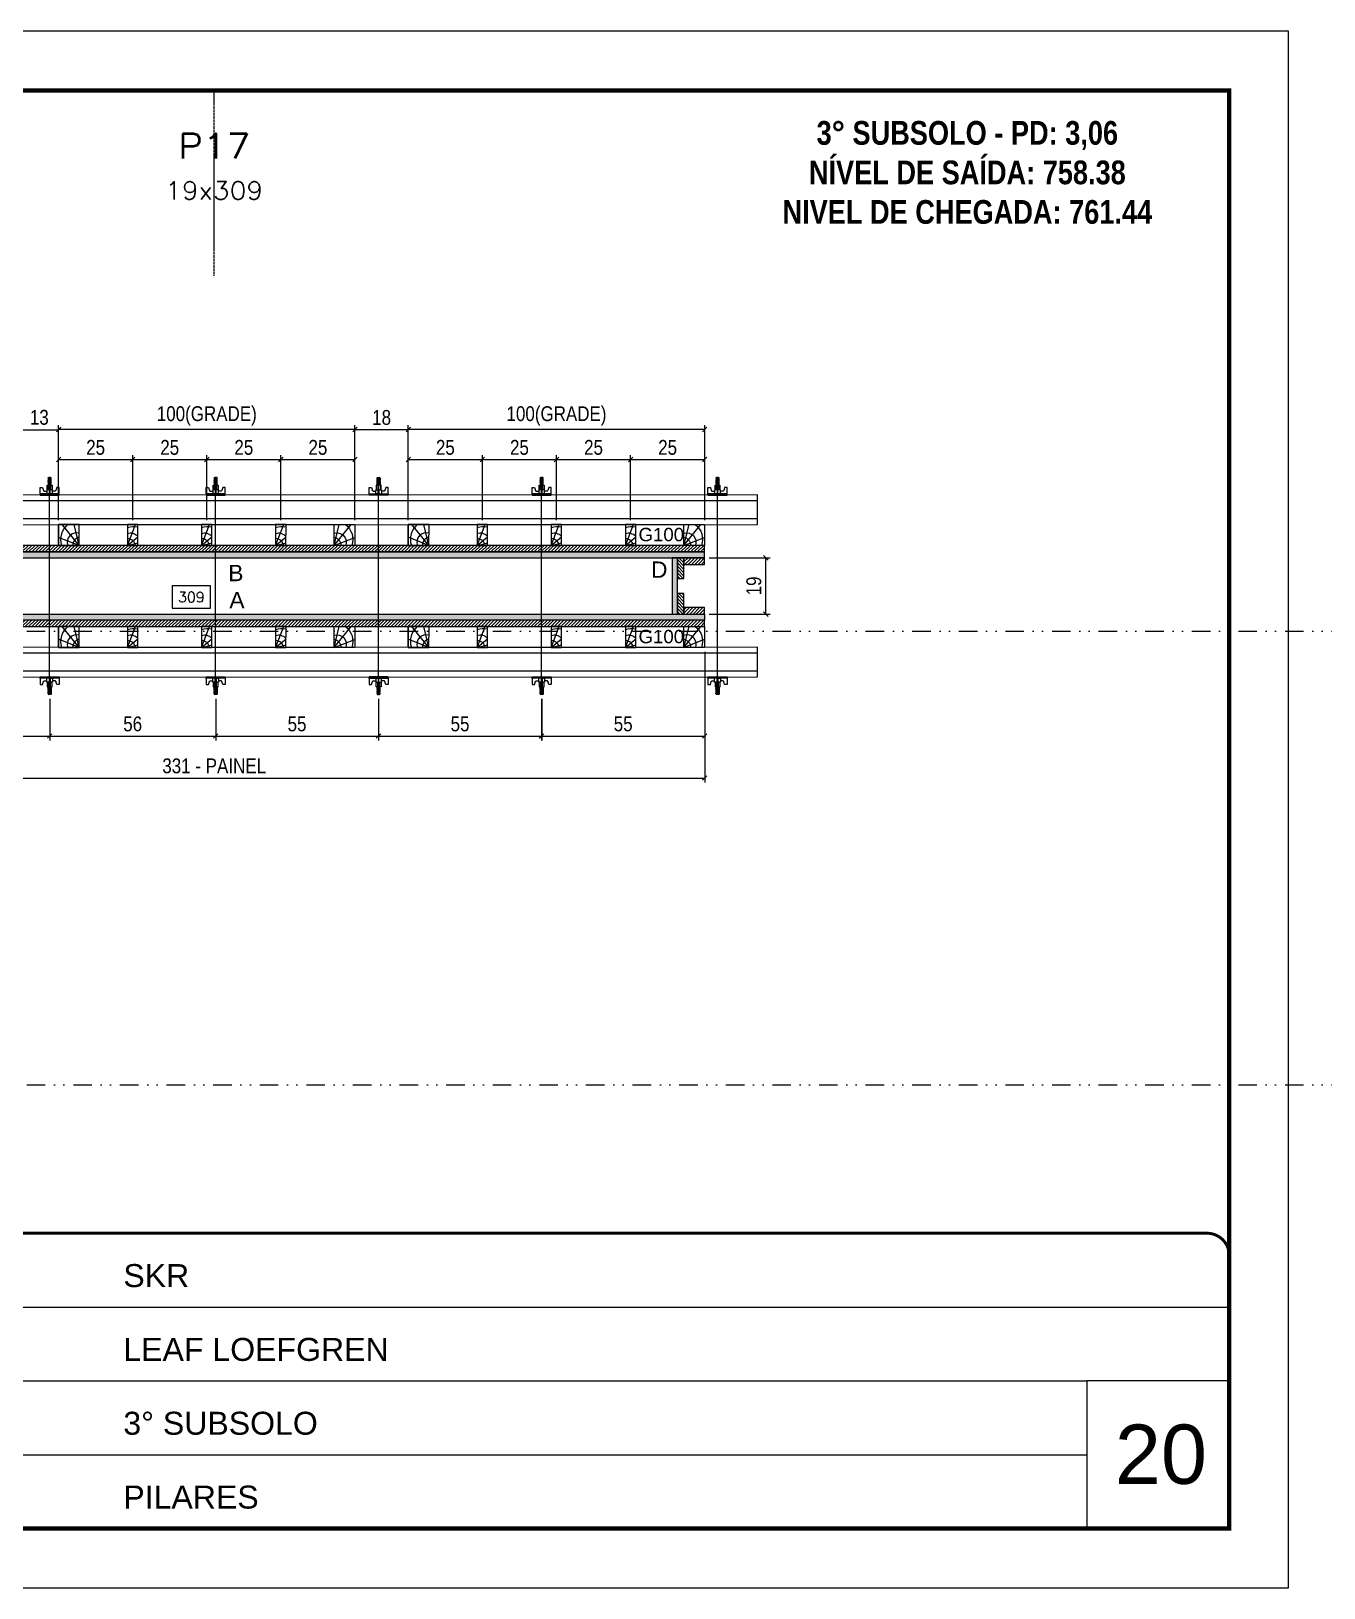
# Model space of a CAD drawing. Header units: millimetres. Extents: x 13777 to 27878, y -21631 to 6985.
# Drawn here: x 19818 to 20691, y 1340 to 2390 of the extents above; entities that cross this region are included whole.
import ezdxf
from ezdxf.enums import TextEntityAlignment as Align

# ---------------------------------------------------------------- set-up
doc = ezdxf.new("R2010")
doc.units = ezdxf.units.MM
for name, pattern in [('CONTINUO', [0]), ('DASHED', [0.75, 0.5, -0.25]), ('DIVIDE2', [0.625, 0.25, -0.125, 0, -0.125, 0, -0.125]), ('HIDDEN', [0.375, 0.25, -0.125])]:
    doc.linetypes.add(name, pattern=pattern)
for name, color, linetype, lineweight in [('CARIMBO', 255, 'Continuous', 9), ('Folhas', 255, 'Continuous', 9), ('Hachura', 251, 'Continuous', 9), ('Madeira', 126, 'Continuous', 18), ('Perfil Metálico', 224, 'Continuous', 18), ('SARRAFO DE PRESSAO', 251, 'DASHED', 9), ('Texto Seção', 7, 'Continuous', 15)]:
    doc.layers.add(name, color=color, linetype=linetype, lineweight=lineweight)
for name, color, linetype in [('CHAPA', 1, 'Continuous'), ('COTA', 241, 'Continuous'), ('NOMENCLATURA', 7, 'Continuous'), ('Nível', 160, 'Continuous'), ('SARRAFO', 251, 'Continuous'), ('Texto de Titulo', 7, 'Continuous'), ('Texto Qtd Sarr', 242, 'Continuous'), ('TEXTO_GERAL', 7, 'Continuous')]:
    doc.layers.add(name, color=color, linetype=linetype)
doc.styles.add('ARIAL', font='arial.ttf')
doc.styles.add('COTA TECNICA 2X', font='techl___.ttf', dxfattribs={"height": 10})
doc.styles.add('ROMANC', font='techb___.ttf', dxfattribs={"height": 2.5})
doc.styles.add('ROMANS', font='romans.shx')
doc.styles.add('SANSSERIF', font='sas_____.pfb')
doc.styles.add('Tecnologia', font='')
doc.styles.get('Tecnologia').set_extended_font_data('Forgotten Futurist')
doc.dimstyles.new('SECAO PILAR', dxfattribs={"dimtxt": 10, "dimasz": 3, "dimexe": 3, "dimexo": 3, "dimgap": 3, "dimtad": 1, "dimdec": 1, "dimlfac": 0.5, "dimzin": 12, "dimdsep": 46, "dimtxsty": 'COTA TECNICA 2X', "dimblk1": 'OBLIQUE', "dimblk2": 'OBLIQUE', "dimsah": 1, "dimcen": 0.9, "dimclrd": 256, "dimclre": 256, "dimclrt": 256, "dimadec": 1, "dimazin": 3, "dimtfac": 1, "dimtdec": 1, "dimtmove": 0, "dimatfit": 3, "dimfxl": 1, "dimtolj": 1, "dimtzin": 12, "dimarcsym": 0})
doc.dimstyles.new('SECÇÃO 2', dxfattribs={"dimtxt": 7, "dimasz": 6, "dimexe": 0.18, "dimexo": 2, "dimgap": -4, "dimtad": 3, "dimdec": 1, "dimlfac": 0.5, "dimzin": 12, "dimdsep": 46, "dimtxsty": 'ROMANS', "dimblk": 'ARCHTICK', "dimcen": 0.09, "dimse1": 1, "dimse2": 1, "dimsd1": 1, "dimsd2": 1, "dimclrd": 180, "dimclre": 5, "dimclrt": 1, "dimadec": 0, "dimazin": 3, "dimtfac": 1, "dimtdec": 1, "dimtofl": 0, "dimtmove": 0, "dimatfit": 3, "dimldrblk": 'ARCHTICK', "dimfxl": 1, "dimtolj": 1, "dimtzin": 0, "dimarcsym": 0})

# ---------------------------------------------------------------- blocks, each defined once
blk = doc.blocks.new('9999999999')
at = {"color": 30, "linetype": 'CONTINUO'}
for p, q in [((98564.6, 34230.2), (98564.6, 34429.4)), ((98564.6, 34379.6), (99584, 34379.6)), ((98564.6, 34329.8), (99488, 34329.8)), ((99584, 34329.8), (99488, 34329.8)), ((99488, 34329.8), (99488, 34230.2)), ((98564.6, 34280), (99488, 34280))]:
    blk.add_line(p, q, dxfattribs=at)
at = {"color": 30, "linetype": 'CONTINUO', "const_width": 2}
blk.add_lwpolyline([(99584, 34230.2), (99584, 34414.4, 0.414214), (99569, 34429.4), (98229, 34429.4, 0.414214), (98214, 34414.4), (98214, 34245.2, 0.414214), (98229, 34230.2), (99584, 34230.2)], format="xyb", dxfattribs=at)
at = {"layer": 'Folhas'}
blk.add_lwpolyline([(98139, 34190.2), (99624, 34190.2), (99624, 35240.2), (98139, 35240.2)], close=True, dxfattribs=at)
at = {"layer": 'Folhas', "color": 30, "const_width": 3}
blk.add_lwpolyline([(98214, 34230.2), (99584, 34230.2), (99584, 35200.2), (98214, 35200.2)], close=True, dxfattribs=at)
at = {"color": 7, "linetype": 'Continuous', "ltscale": 5, "style": 'ARIAL'}
for s, height, p in [('SKR', 15.48, (98837.7, 34393.1)), ('LEAF LOEFGREN', 15.483, (98837.7, 34343.3)), ('3° SUBSOLO', 15.48, (98837.7, 34293.5)), ('NOVA SISTEMAS CONSTRUTIVOS', 11.059, (98263.2, 34267.2)), ('PILARES', 15.48, (98837.7, 34243.7))]:
    blk.add_text(s, height=height, dxfattribs=at).set_placement(p)
at = {"layer": 'Folhas', "color": 7, "style": 'Tecnologia', "width": 1.5}
for s, p in [('CLIENTE:', (98573.7, 34397.2)), ('OBRA:', (98573.7, 34347.3)), ('PAVIMENTO:', (98573.7, 34297.5)), ('PROJETO:', (98573.7, 34247.7))]:
    blk.add_text(s, height=14, dxfattribs=at).set_placement(p)
blk = doc.blocks.new('*D1426')
at = {"layer": 'COTA', "color": 180, "lineweight": -2, "transparency": 16777216}
for p, q in [((19939.4, 2016.2), (19913.7, 2016.2)), ((19913.7, 2016.2), (19913.7, 2001.2)), ((19939.4, 2001.2), (19939.4, 2016.2)), ((19913.7, 2001.2), (19939.4, 2001.2))]:
    blk.add_line(p, q, dxfattribs=at)
at = {"layer": 'Defpoints', "color": 0, "transparency": 16777216}
for p in [(19633, 1997.2), (20251, 1997.2), (20251, 1997.2)]:
    blk.add_point(p, dxfattribs=at)
at = {"layer": 'COTA', "color": 1, "transparency": 16777216, "insert": (19926.6, 2008.7), "char_height": 7, "attachment_point": 5, "style": 'ROMANS'}
blk.add_mtext('\\A1;309', dxfattribs=at)
blk = doc.blocks.new('_ArchTick')
at = {"color": 0, "linetype": 'ByBlock', "const_width": 0.15}
blk.add_lwpolyline([(-0.5, -0.5), (0.5, 0.5)], dxfattribs=at)
blk = doc.blocks.new('_Oblique')
at = {"color": 0, "linetype": 'ByBlock', "lineweight": -2}
blk.add_line((-0.5, -0.5), (0.5, 0.5), dxfattribs=at)
blk = doc.blocks.new('*D1427')
at = {"layer": 'COTA', "lineweight": -2, "transparency": 16777216}
for p, q in [((19611, 1971.8), (19611, 1883.6)), ((20273, 1971.8), (20273, 1883.6)), ((19611, 1886.6), (20273, 1886.6))]:
    blk.add_line(p, q, dxfattribs=at)
at = {"layer": 'Defpoints', "color": 0, "transparency": 16777216}
for p in [(19611, 1974.8), (20273, 1974.8), (20273, 1886.6)]:
    blk.add_point(p, dxfattribs=at)
at = {"layer": 'COTA', "lineweight": -2, "transparency": 16777216, "xscale": 3, "yscale": 3, "zscale": 3, "rotation": 180}
blk.add_blockref('_Oblique', (19611, 1886.6), dxfattribs=at)
at = {"layer": 'COTA', "lineweight": -2, "transparency": 16777216, "xscale": 3, "yscale": 3, "zscale": 3}
blk.add_blockref('_Oblique', (20273, 1886.6), dxfattribs=at)
at = {"layer": 'COTA', "transparency": 16777216, "insert": (19942, 1894.8), "char_height": 10, "attachment_point": 5, "style": 'COTA TECNICA 2X'}
blk.add_mtext('\\A1;331 - PAINEL', dxfattribs=at)
blk = doc.blocks.new('*D1429')
at = {"layer": 'COTA', "lineweight": -2, "transparency": 16777216}
for p, q in [((20273, 1971.8), (20273, 1912)), ((20163, 1940), (20163, 1912)), ((20163, 1915), (20273, 1915))]:
    blk.add_line(p, q, dxfattribs=at)
at = {"layer": 'Defpoints', "color": 0, "transparency": 16777216}
for p in [(20273, 1974.8), (20163, 1943), (20273, 1915)]:
    blk.add_point(p, dxfattribs=at)
at = {"layer": 'COTA', "lineweight": -2, "transparency": 16777216, "xscale": 3, "yscale": 3, "zscale": 3, "rotation": 180}
blk.add_blockref('_Oblique', (20163, 1915), dxfattribs=at)
at = {"layer": 'COTA', "lineweight": -2, "transparency": 16777216, "xscale": 3, "yscale": 3, "zscale": 3}
blk.add_blockref('_Oblique', (20273, 1915), dxfattribs=at)
at = {"layer": 'COTA', "transparency": 16777216, "insert": (20218, 1923.1), "char_height": 10, "attachment_point": 5, "style": 'COTA TECNICA 2X'}
blk.add_mtext('\\A1;55', dxfattribs=at)
blk = doc.blocks.new('titulo1')
at = {"layer": 'Defpoints', "color": 252, "linetype": 'HIDDEN', "ltscale": 2}
blk.add_line((0, 0), (0, 125), dxfattribs=at)
at = {"layer": 'Defpoints', "style": 'ROMANS', "oblique": 15}
blk.add_attdef('FOLHA', text='', height=10, dxfattribs=at).set_placement((0, 15.6), align=Align.MIDDLE_CENTER)
at = {"layer": 'Texto Qtd Sarr', "color": 3, "style": 'ROMANS', "oblique": 15}
for tag, height, p in [('TITULO', 17, (0, 71.4)), ('SEÇÃO', 12, (0, 41.5))]:
    blk.add_attdef(tag, text='', height=height, dxfattribs=at).set_placement(p, align=Align.MIDDLE_CENTER)
blk = doc.blocks.new('*D1432')
at = {"layer": 'COTA', "lineweight": -2, "transparency": 16777216}
for p, q in [((20276, 2035.2), (20317.3, 2035.2)), ((20314.3, 1997.2), (20314.3, 2035.2)), ((20276, 1997.2), (20317.3, 1997.2))]:
    blk.add_line(p, q, dxfattribs=at)
at = {"layer": 'Defpoints', "color": 0, "transparency": 16777216}
for p in [(20273, 2035.2), (20314.3, 2035.2), (20273, 1997.2)]:
    blk.add_point(p, dxfattribs=at)
at = {"layer": 'COTA', "lineweight": -2, "transparency": 16777216, "xscale": 3, "yscale": 3, "zscale": 3}
for p, rotation in [((20314.3, 2035.2), 90), ((20314.3, 1997.2), 270)]:
    blk.add_blockref('_Oblique', p, dxfattribs=dict(at, rotation=rotation))
at = {"layer": 'COTA', "transparency": 16777216, "insert": (20306.2, 2016.2), "char_height": 10, "attachment_point": 5, "rotation": 90, "style": 'COTA TECNICA 2X'}
blk.add_mtext('\\A1;19', dxfattribs=at)
blk = doc.blocks.new('C')
at = {"layer": 'Hachura', "color": 0}
for p, q in [((0, 3.22), (0, -3.22)), ((0.45, 3.22), (0, 3.22)), ((0.46, 3.16), (0, 3.16)), ((0.46, 3.05), (0, 3.05)), ((0.46, 2.88), (0, 2.88)), ((0, 2.75), (0, -1.16)), ((0.46, 2.65), (0, 2.65)), ((0.46, 2.23), (0, 2.23)), ((0.46, 1.51), (0, 1.51)), ((0.39, 0.49), (0.17, 0.49)), ((0.45, -3.23), (0.45, 3.22)), ((0.45, 3.22), (2.58, 3.22)), ((1.74, 0.97), (0.45, 0.97)), ((1.45, 0.1), (0.45, 0.1)), ((1.35, 1.94), (1.35, 0.96)), ((2.58, 2.39), (1.47, 2.09)), ((1.74, -0.97), (1.74, 0.97)), ((1.74, 0.97), (1.74, 0.84)), ((1.74, 0.97), (1.74, 0.84)), ((1.74, 0.84), (3.35, 0.84)), ((3.35, 0.45), (1.74, 0.45)), ((2.58, 3.22), (2.58, 2.39)), ((3.32, 0.84), (3.32, -0.84)), ((3.35, 0.84), (3.35, -0.84)), ((3.68, 0.45), (3.35, 0.45)), ((3.84, -0.52), (3.35, 0.45)), ((3.35, 0.06), (3.67, -0.57)), ((3.68, 0.45), (4.16, -0.52)), ((3.72, 0.5), (4.25, -0.57)), ((4.37, -0.55), (3.83, 0.53)), ((4.15, 0.45), (3.93, 0.45)), ((4.42, -0.52), (3.93, 0.45)), ((4.15, 0.45), (4.26, 0.45)), ((4.26, 0.45), (4.74, -0.52)), ((4.3, 0.5), (4.83, -0.57)), ((4.95, -0.55), (4.41, 0.53)), ((4.51, 0.45), (4.84, 0.45)), ((5, -0.52), (4.51, 0.45)), ((4.84, 0.45), (5.32, -0.52)), ((4.88, 0.5), (5.41, -0.57)), ((5.53, -0.55), (4.99, 0.53)), ((5.58, -0.52), (5.09, 0.45)), ((5.42, 0.45), (5.09, 0.45)), ((5.58, -0.52), (5.09, 0.45)), ((5.42, 0.45), (5.74, -0.19)), ((5.46, 0.5), (5.74, -0.07)), ((5.74, 0.19), (5.57, 0.53)), ((5.74, 0.32), (5.68, 0.45)), ((5.68, 0.45), (5.74, 0.45)), ((5.74, 0.45), (5.9, 0.29)), ((5.74, 0.45), (5.74, -0.52)), ((5.9, -0.36), (5.9, 0.29)), ((0.45, 0), (0, 0)), ((0.46, -1.52), (0, -1.52)), ((0.46, -2.23), (0, -2.23)), ((0.46, -2.65), (0, -2.65)), ((0.46, -2.88), (0, -2.88)), ((0.46, -3.05), (0, -3.05)), ((0.46, -3.16), (0, -3.16)), ((0, -3.22), (2.57, -3.22)), ((0.08, -0.48), (0.29, -0.48)), ((0.29, -0.48), (0.4, -0.48)), ((0.45, 0), (0.45, -0.97)), ((0.45, -0.16), (1.45, -0.16)), ((0.45, -0.65), (0.45, -0.32)), ((0.45, -3.23), (0.45, -0.65)), ((0.45, -0.97), (1.74, -0.97)), ((1.35, -1.94), (1.35, -0.97)), ((2.58, -2.39), (1.47, -2.1)), ((3.35, -0.32), (1.74, -0.32)), ((3.35, -0.84), (1.74, -0.84)), ((2.58, -3.23), (2.58, -2.39)), ((3.35, -0.07), (3.58, -0.52)), ((3.35, -0.52), (3.58, -0.52)), ((3.84, -0.52), (4.16, -0.52)), ((4.42, -0.52), (4.74, -0.52)), ((4.63, -0.52), (4.74, -0.52)), ((5, -0.52), (5.32, -0.52)), ((5.58, -0.52), (5.74, -0.52)), ((5.74, -0.52), (5.9, -0.36)), ((5.74, -0.52), (5.74, -0.52))]:
    blk.add_line(p, q, dxfattribs=at)
for centre, radius, start, end in [((1.52, 1.94), 0.161, 104.7436, 180), ((1.44, -0.03), 0.129, 272.695, 87.305), ((3.81, 0.39), 0.143, 25.5688, 154.4312), ((4.39, 0.39), 0.143, 25.5688, 154.4312), ((4.97, 0.39), 0.143, 25.5688, 154.4312), ((5.55, 0.39), 0.143, 25.5688, 154.4312), ((0.17, -0.37), 0.174, 221.744, 317.8592), ((1.52, -1.94), 0.161, 180, 255.2564), ((3.71, -0.4), 0.174, 222.1408, 318.256), ((4.29, -0.4), 0.174, 222.1408, 318.256), ((4.87, -0.4), 0.174, 222.1408, 318.256), ((5.45, -0.4), 0.174, 222.1408, 318.256), ((5.61, -0.4), 0.174, 317.8592, 318.256)]:
    blk.add_arc(centre, radius, start, end, dxfattribs=at)
blk = doc.blocks.new('*D1433')
at = {"layer": 'COTA', "lineweight": -2, "transparency": 16777216}
for p, q in [((19721, 1940), (19721, 1912)), ((19831, 1940), (19831, 1912)), ((19721, 1915), (19831, 1915))]:
    blk.add_line(p, q, dxfattribs=at)
at = {"layer": 'Defpoints', "color": 0, "transparency": 16777216}
for p in [(19721, 1943), (19831, 1943), (19831, 1915)]:
    blk.add_point(p, dxfattribs=at)
at = {"layer": 'COTA', "lineweight": -2, "transparency": 16777216, "xscale": 3, "yscale": 3, "zscale": 3, "rotation": 180}
blk.add_blockref('_Oblique', (19721, 1915), dxfattribs=at)
at = {"layer": 'COTA', "lineweight": -2, "transparency": 16777216, "xscale": 3, "yscale": 3, "zscale": 3}
blk.add_blockref('_Oblique', (19831, 1915), dxfattribs=at)
at = {"layer": 'COTA', "transparency": 16777216, "insert": (19776, 1923.1), "char_height": 10, "attachment_point": 5, "style": 'COTA TECNICA 2X'}
blk.add_mtext('\\A1;55', dxfattribs=at)
blk = doc.blocks.new('PONTALETE')
at = {"layer": 'Madeira'}
for q in [(2.71, 7), (7, 5.76), (7, 1.74)]:
    blk.add_line((0, 0), q, dxfattribs=at)
blk.add_lwpolyline([(0, 0), (7, 0), (7, 7), (0, 7)], close=True, dxfattribs=at)
for centre, radius, start, end in [((2.04, 0.06), 6.23, 37.2818, 109.0913), ((1.09, 0.9), 3.19, 343.603, 109.9847), ((-0.21, -0.78), 3.09, 14.6322, 86.0383)]:
    blk.add_arc(centre, radius, start, end, dxfattribs=at)
blk = doc.blocks.new('MEIO PONTALETE')
at = {"layer": 'Madeira'}
for q in [(2.71, 7), (3.5, 2.88), (3.5, 0.87)]:
    blk.add_line((0, 0), q, dxfattribs=at)
blk.add_lwpolyline([(0, 0), (3.5, 0), (3.5, 7), (0, 7)], close=True, dxfattribs=at)
for centre, radius, start, end in [((2.04, 0.06), 6.23, 76.4499, 109.0913), ((1.09, 0.9), 3.19, 40.9063, 109.9847), ((-0.21, -0.78), 3.09, 14.6322, 86.0383)]:
    blk.add_arc(centre, radius, start, end, dxfattribs=at)
blk = doc.blocks.new('*D1412')
at = {"layer": 'COTA', "lineweight": -2, "transparency": 16777216}
for p, q in [((19810.9, 2060.5), (19810.9, 2124.6)), ((19810.9, 2121.6), (19837, 2121.6)), ((19837, 2060.5), (19837, 2124.6))]:
    blk.add_line(p, q, dxfattribs=at)
at = {"layer": 'Defpoints', "color": 0, "transparency": 16777216}
for p in [(19837, 2121.6), (19810.9, 2057.5), (19837, 2057.5)]:
    blk.add_point(p, dxfattribs=at)
at = {"layer": 'COTA', "lineweight": -2, "transparency": 16777216, "xscale": 3, "yscale": 3, "zscale": 3, "rotation": 180}
blk.add_blockref('_Oblique', (19810.9, 2121.6), dxfattribs=at)
at = {"layer": 'COTA', "lineweight": -2, "transparency": 16777216, "xscale": 3, "yscale": 3, "zscale": 3}
blk.add_blockref('_Oblique', (19837, 2121.6), dxfattribs=at)
at = {"layer": 'COTA', "transparency": 16777216, "insert": (19824, 2129.9), "char_height": 10, "attachment_point": 5, "style": 'COTA TECNICA 2X'}
blk.add_mtext('\\A1;13', dxfattribs=at)
blk = doc.blocks.new('*D1413')
at = {"layer": 'COTA', "lineweight": -2, "transparency": 16777216}
for p, q in [((19837, 2060.5), (19837, 2104.5)), ((19837, 2101.5), (19887, 2101.5)), ((19887, 2060.5), (19887, 2104.5))]:
    blk.add_line(p, q, dxfattribs=at)
at = {"layer": 'Defpoints', "color": 0, "transparency": 16777216}
for p in [(19887, 2101.5), (19837, 2057.5), (19887, 2057.5)]:
    blk.add_point(p, dxfattribs=at)
at = {"layer": 'COTA', "lineweight": -2, "transparency": 16777216, "xscale": 3, "yscale": 3, "zscale": 3, "rotation": 180}
blk.add_blockref('_Oblique', (19837, 2101.5), dxfattribs=at)
at = {"layer": 'COTA', "lineweight": -2, "transparency": 16777216, "xscale": 3, "yscale": 3, "zscale": 3}
blk.add_blockref('_Oblique', (19887, 2101.5), dxfattribs=at)
at = {"layer": 'COTA', "transparency": 16777216, "insert": (19862, 2109.6), "char_height": 10, "attachment_point": 5, "style": 'COTA TECNICA 2X'}
blk.add_mtext('\\A1;25', dxfattribs=at)
blk = doc.blocks.new('*D1414')
at = {"layer": 'COTA', "lineweight": -2, "transparency": 16777216}
for p, q in [((19837, 2060.5), (19837, 2124.7)), ((20037, 2121.7), (19837, 2121.7)), ((20037, 2060.5), (20037, 2124.7))]:
    blk.add_line(p, q, dxfattribs=at)
at = {"layer": 'Defpoints', "color": 0, "transparency": 16777216}
for p in [(19837, 2121.7), (19837, 2057.5), (20037, 2057.5)]:
    blk.add_point(p, dxfattribs=at)
at = {"layer": 'COTA', "lineweight": -2, "transparency": 16777216, "xscale": 3, "yscale": 3, "zscale": 3, "rotation": 180}
blk.add_blockref('_Oblique', (19837, 2121.7), dxfattribs=at)
at = {"layer": 'COTA', "lineweight": -2, "transparency": 16777216, "xscale": 3, "yscale": 3, "zscale": 3}
blk.add_blockref('_Oblique', (20037, 2121.7), dxfattribs=at)
at = {"layer": 'COTA', "transparency": 16777216, "insert": (19937, 2130.9), "char_height": 10, "attachment_point": 5, "style": 'COTA TECNICA 2X'}
blk.add_mtext('\\A1;100(GRADE)', dxfattribs=at)
blk = doc.blocks.new('*D1415')
at = {"layer": 'COTA', "lineweight": -2, "transparency": 16777216}
for p, q in [((19887, 2060.5), (19887, 2104.5)), ((19887, 2101.5), (19937, 2101.5)), ((19937, 2060.5), (19937, 2104.5))]:
    blk.add_line(p, q, dxfattribs=at)
at = {"layer": 'Defpoints', "color": 0, "transparency": 16777216}
for p in [(19937, 2101.5), (19887, 2057.5), (19937, 2057.5)]:
    blk.add_point(p, dxfattribs=at)
at = {"layer": 'COTA', "lineweight": -2, "transparency": 16777216, "xscale": 3, "yscale": 3, "zscale": 3, "rotation": 180}
blk.add_blockref('_Oblique', (19887, 2101.5), dxfattribs=at)
at = {"layer": 'COTA', "lineweight": -2, "transparency": 16777216, "xscale": 3, "yscale": 3, "zscale": 3}
blk.add_blockref('_Oblique', (19937, 2101.5), dxfattribs=at)
at = {"layer": 'COTA', "transparency": 16777216, "insert": (19912, 2109.6), "char_height": 10, "attachment_point": 5, "style": 'COTA TECNICA 2X'}
blk.add_mtext('\\A1;25', dxfattribs=at)
blk = doc.blocks.new('*D1416')
at = {"layer": 'COTA', "lineweight": -2, "transparency": 16777216}
for p, q in [((19937, 2060.5), (19937, 2104.5)), ((19937, 2101.5), (19987, 2101.5)), ((19987, 2060.5), (19987, 2104.5))]:
    blk.add_line(p, q, dxfattribs=at)
at = {"layer": 'Defpoints', "color": 0, "transparency": 16777216}
for p in [(19987, 2101.5), (19937, 2057.5), (19987, 2057.5)]:
    blk.add_point(p, dxfattribs=at)
at = {"layer": 'COTA', "lineweight": -2, "transparency": 16777216, "xscale": 3, "yscale": 3, "zscale": 3, "rotation": 180}
blk.add_blockref('_Oblique', (19937, 2101.5), dxfattribs=at)
at = {"layer": 'COTA', "lineweight": -2, "transparency": 16777216, "xscale": 3, "yscale": 3, "zscale": 3}
blk.add_blockref('_Oblique', (19987, 2101.5), dxfattribs=at)
at = {"layer": 'COTA', "transparency": 16777216, "insert": (19962, 2109.6), "char_height": 10, "attachment_point": 5, "style": 'COTA TECNICA 2X'}
blk.add_mtext('\\A1;25', dxfattribs=at)
blk = doc.blocks.new('*D1417')
at = {"layer": 'COTA', "lineweight": -2, "transparency": 16777216}
for p, q in [((19987, 2060.5), (19987, 2104.5)), ((19987, 2101.5), (20037, 2101.5)), ((20037, 2060.5), (20037, 2104.5))]:
    blk.add_line(p, q, dxfattribs=at)
at = {"layer": 'Defpoints', "color": 0, "transparency": 16777216}
for p in [(20037, 2101.5), (19987, 2057.5), (20037, 2057.5)]:
    blk.add_point(p, dxfattribs=at)
at = {"layer": 'COTA', "lineweight": -2, "transparency": 16777216, "xscale": 3, "yscale": 3, "zscale": 3, "rotation": 180}
blk.add_blockref('_Oblique', (19987, 2101.5), dxfattribs=at)
at = {"layer": 'COTA', "lineweight": -2, "transparency": 16777216, "xscale": 3, "yscale": 3, "zscale": 3}
blk.add_blockref('_Oblique', (20037, 2101.5), dxfattribs=at)
at = {"layer": 'COTA', "transparency": 16777216, "insert": (20012, 2109.6), "char_height": 10, "attachment_point": 5, "style": 'COTA TECNICA 2X'}
blk.add_mtext('\\A1;25', dxfattribs=at)
blk = doc.blocks.new('*D1418')
at = {"layer": 'COTA', "lineweight": -2, "transparency": 16777216}
for p, q in [((20037, 2060.6), (20037, 2124.7)), ((20037, 2121.7), (20073, 2121.7)), ((20073, 2060.5), (20073, 2124.7))]:
    blk.add_line(p, q, dxfattribs=at)
at = {"layer": 'Defpoints', "color": 0, "transparency": 16777216}
for p in [(20073, 2121.7), (20037, 2057.6), (20073, 2057.5)]:
    blk.add_point(p, dxfattribs=at)
at = {"layer": 'COTA', "lineweight": -2, "transparency": 16777216, "xscale": 3, "yscale": 3, "zscale": 3, "rotation": 180}
blk.add_blockref('_Oblique', (20037, 2121.7), dxfattribs=at)
at = {"layer": 'COTA', "lineweight": -2, "transparency": 16777216, "xscale": 3, "yscale": 3, "zscale": 3}
blk.add_blockref('_Oblique', (20073, 2121.7), dxfattribs=at)
at = {"layer": 'COTA', "transparency": 16777216, "insert": (20055, 2129.8), "char_height": 10, "attachment_point": 5, "style": 'COTA TECNICA 2X'}
blk.add_mtext('\\A1;18', dxfattribs=at)
blk = doc.blocks.new('*D1419')
at = {"layer": 'COTA', "lineweight": -2, "transparency": 16777216}
for p, q in [((20073, 2060.6), (20073, 2104.5)), ((20073, 2101.5), (20123, 2101.5)), ((20123, 2060.5), (20123, 2104.5))]:
    blk.add_line(p, q, dxfattribs=at)
at = {"layer": 'Defpoints', "color": 0, "transparency": 16777216}
for p in [(20123, 2101.5), (20073, 2057.6), (20123, 2057.5)]:
    blk.add_point(p, dxfattribs=at)
at = {"layer": 'COTA', "lineweight": -2, "transparency": 16777216, "xscale": 3, "yscale": 3, "zscale": 3, "rotation": 180}
blk.add_blockref('_Oblique', (20073, 2101.5), dxfattribs=at)
at = {"layer": 'COTA', "lineweight": -2, "transparency": 16777216, "xscale": 3, "yscale": 3, "zscale": 3}
blk.add_blockref('_Oblique', (20123, 2101.5), dxfattribs=at)
at = {"layer": 'COTA', "transparency": 16777216, "insert": (20098, 2109.6), "char_height": 10, "attachment_point": 5, "style": 'COTA TECNICA 2X'}
blk.add_mtext('\\A1;25', dxfattribs=at)
blk = doc.blocks.new('*D1420')
at = {"layer": 'COTA', "lineweight": -2, "transparency": 16777216}
for p, q in [((20073, 2060.6), (20073, 2124.7)), ((20273, 2121.7), (20073, 2121.7)), ((20273, 2060.5), (20273, 2124.7))]:
    blk.add_line(p, q, dxfattribs=at)
at = {"layer": 'Defpoints', "color": 0, "transparency": 16777216}
for p in [(20073, 2121.7), (20073, 2057.6), (20273, 2057.5)]:
    blk.add_point(p, dxfattribs=at)
at = {"layer": 'COTA', "lineweight": -2, "transparency": 16777216, "xscale": 3, "yscale": 3, "zscale": 3, "rotation": 180}
blk.add_blockref('_Oblique', (20073, 2121.7), dxfattribs=at)
at = {"layer": 'COTA', "lineweight": -2, "transparency": 16777216, "xscale": 3, "yscale": 3, "zscale": 3}
blk.add_blockref('_Oblique', (20273, 2121.7), dxfattribs=at)
at = {"layer": 'COTA', "transparency": 16777216, "insert": (20173, 2130.9), "char_height": 10, "attachment_point": 5, "style": 'COTA TECNICA 2X'}
blk.add_mtext('\\A1;100(GRADE)', dxfattribs=at)
blk = doc.blocks.new('*D1421')
at = {"layer": 'COTA', "lineweight": -2, "transparency": 16777216}
for p, q in [((20123, 2060.5), (20123, 2104.5)), ((20123, 2101.5), (20173, 2101.5)), ((20173, 2060.5), (20173, 2104.5))]:
    blk.add_line(p, q, dxfattribs=at)
at = {"layer": 'Defpoints', "color": 0, "transparency": 16777216}
for p in [(20173, 2101.5), (20123, 2057.5), (20173, 2057.5)]:
    blk.add_point(p, dxfattribs=at)
at = {"layer": 'COTA', "lineweight": -2, "transparency": 16777216, "xscale": 3, "yscale": 3, "zscale": 3, "rotation": 180}
blk.add_blockref('_Oblique', (20123, 2101.5), dxfattribs=at)
at = {"layer": 'COTA', "lineweight": -2, "transparency": 16777216, "xscale": 3, "yscale": 3, "zscale": 3}
blk.add_blockref('_Oblique', (20173, 2101.5), dxfattribs=at)
at = {"layer": 'COTA', "transparency": 16777216, "insert": (20148, 2109.6), "char_height": 10, "attachment_point": 5, "style": 'COTA TECNICA 2X'}
blk.add_mtext('\\A1;25', dxfattribs=at)
blk = doc.blocks.new('*D1422')
at = {"layer": 'COTA', "lineweight": -2, "transparency": 16777216}
for p, q in [((20173, 2060.5), (20173, 2104.5)), ((20173, 2101.5), (20223, 2101.5)), ((20223, 2060.5), (20223, 2104.5))]:
    blk.add_line(p, q, dxfattribs=at)
at = {"layer": 'Defpoints', "color": 0, "transparency": 16777216}
for p in [(20223, 2101.5), (20173, 2057.5), (20223, 2057.5)]:
    blk.add_point(p, dxfattribs=at)
at = {"layer": 'COTA', "lineweight": -2, "transparency": 16777216, "xscale": 3, "yscale": 3, "zscale": 3, "rotation": 180}
blk.add_blockref('_Oblique', (20173, 2101.5), dxfattribs=at)
at = {"layer": 'COTA', "lineweight": -2, "transparency": 16777216, "xscale": 3, "yscale": 3, "zscale": 3}
blk.add_blockref('_Oblique', (20223, 2101.5), dxfattribs=at)
at = {"layer": 'COTA', "transparency": 16777216, "insert": (20198, 2109.6), "char_height": 10, "attachment_point": 5, "style": 'COTA TECNICA 2X'}
blk.add_mtext('\\A1;25', dxfattribs=at)
blk = doc.blocks.new('*D1423')
at = {"layer": 'COTA', "lineweight": -2, "transparency": 16777216}
for p, q in [((20223, 2060.5), (20223, 2104.5)), ((20223, 2101.5), (20273, 2101.5)), ((20273, 2060.5), (20273, 2104.5))]:
    blk.add_line(p, q, dxfattribs=at)
at = {"layer": 'Defpoints', "color": 0, "transparency": 16777216}
for p in [(20273, 2101.5), (20223, 2057.5), (20273, 2057.5)]:
    blk.add_point(p, dxfattribs=at)
at = {"layer": 'COTA', "lineweight": -2, "transparency": 16777216, "xscale": 3, "yscale": 3, "zscale": 3, "rotation": 180}
blk.add_blockref('_Oblique', (20223, 2101.5), dxfattribs=at)
at = {"layer": 'COTA', "lineweight": -2, "transparency": 16777216, "xscale": 3, "yscale": 3, "zscale": 3}
blk.add_blockref('_Oblique', (20273, 2101.5), dxfattribs=at)
at = {"layer": 'COTA', "transparency": 16777216, "insert": (20248, 2109.6), "char_height": 10, "attachment_point": 5, "style": 'COTA TECNICA 2X'}
blk.add_mtext('\\A1;25', dxfattribs=at)
blk = doc.blocks.new('*D1430')
at = {"layer": 'COTA', "lineweight": -2, "transparency": 16777216}
for p, q in [((19831, 1940), (19831, 1912)), ((19943, 1940), (19943, 1912)), ((19831, 1915), (19943, 1915))]:
    blk.add_line(p, q, dxfattribs=at)
at = {"layer": 'Defpoints', "color": 0, "transparency": 16777216}
for p in [(19831, 1943), (19943, 1943), (19943, 1915)]:
    blk.add_point(p, dxfattribs=at)
at = {"layer": 'COTA', "lineweight": -2, "transparency": 16777216, "xscale": 3, "yscale": 3, "zscale": 3, "rotation": 180}
blk.add_blockref('_Oblique', (19831, 1915), dxfattribs=at)
at = {"layer": 'COTA', "lineweight": -2, "transparency": 16777216, "xscale": 3, "yscale": 3, "zscale": 3}
blk.add_blockref('_Oblique', (19943, 1915), dxfattribs=at)
at = {"layer": 'COTA', "transparency": 16777216, "insert": (19887, 1923.1), "char_height": 10, "attachment_point": 5, "style": 'COTA TECNICA 2X'}
blk.add_mtext('\\A1;56', dxfattribs=at)
blk = doc.blocks.new('*D1424')
at = {"layer": 'COTA', "lineweight": -2, "transparency": 16777216}
for p, q in [((20052.9, 1940), (20052.9, 1912)), ((20162.9, 1940), (20162.9, 1912)), ((20052.9, 1915), (20162.9, 1915))]:
    blk.add_line(p, q, dxfattribs=at)
at = {"layer": 'Defpoints', "color": 0, "transparency": 16777216}
for p in [(20052.9, 1943), (20162.9, 1943), (20162.9, 1915)]:
    blk.add_point(p, dxfattribs=at)
at = {"layer": 'COTA', "lineweight": -2, "transparency": 16777216, "xscale": 3, "yscale": 3, "zscale": 3, "rotation": 180}
blk.add_blockref('_Oblique', (20052.9, 1915), dxfattribs=at)
at = {"layer": 'COTA', "lineweight": -2, "transparency": 16777216, "xscale": 3, "yscale": 3, "zscale": 3}
blk.add_blockref('_Oblique', (20162.9, 1915), dxfattribs=at)
at = {"layer": 'COTA', "transparency": 16777216, "insert": (20107.9, 1923.1), "char_height": 10, "attachment_point": 5, "style": 'COTA TECNICA 2X'}
blk.add_mtext('\\A1;55', dxfattribs=at)
blk = doc.blocks.new('*D1431')
at = {"layer": 'COTA', "lineweight": -2, "transparency": 16777216}
for p, q in [((19943, 1940), (19943, 1912)), ((20052.9, 1940), (20052.9, 1912)), ((19943, 1915), (20052.9, 1915))]:
    blk.add_line(p, q, dxfattribs=at)
at = {"layer": 'Defpoints', "color": 0, "transparency": 16777216}
for p in [(19943, 1943), (20052.9, 1943), (20052.9, 1915)]:
    blk.add_point(p, dxfattribs=at)
at = {"layer": 'COTA', "lineweight": -2, "transparency": 16777216, "xscale": 3, "yscale": 3, "zscale": 3, "rotation": 180}
blk.add_blockref('_Oblique', (19943, 1915), dxfattribs=at)
at = {"layer": 'COTA', "lineweight": -2, "transparency": 16777216, "xscale": 3, "yscale": 3, "zscale": 3}
blk.add_blockref('_Oblique', (20052.9, 1915), dxfattribs=at)
at = {"layer": 'COTA', "transparency": 16777216, "insert": (19997.9, 1923.1), "char_height": 10, "attachment_point": 5, "style": 'COTA TECNICA 2X'}
blk.add_mtext('\\A1;55', dxfattribs=at)

msp = doc.modelspace()

# ---------------------------------------------------------------- hatches: boundary and pattern name
at = {"layer": 'Hachura'}
h = msp.add_hatch(dxfattribs=at)
h.set_pattern_fill('ANSI31', color=256, scale=0.5, angle=180, style=0)
h.set_pattern_definition([(225, (10499.0154, -20885.8333), (1.12253202, -1.12253202), [])])
h.paths.add_polyline_path([(20272.95, 2043.57), (20272.97, 2039.17), (19610.97, 2039.17), (19610.97, 2043.57)])
h = msp.add_hatch(color=256, dxfattribs=at)
h.dxf.hatch_style = 1
h.paths.add_polyline_path([(20272.97, 2035.17), (20272.97, 2039.17), (19610.97, 2039.17), (19610.97, 2035.17)])
h = msp.add_hatch(color=256, dxfattribs=at)
h.dxf.hatch_style = 1
h.paths.add_polyline_path([(20250.97, 1997.17), (20254.57, 1997.17), (20254.57, 2035.17), (20250.97, 2035.17)])
h = msp.add_hatch(dxfattribs=at)
h.set_pattern_fill('ANSI31', color=256, scale=0.5, angle=270, style=0)
h.set_pattern_definition([(315, (43150.3754, -7467.777), (1.12253202, 1.12253202), [])])
h.paths.add_polyline_path([(20258.97, 2021.17), (20254.57, 2021.17), (20254.57, 2035.17), (20258.97, 2035.17)])
h = msp.add_hatch(dxfattribs=at)
h.set_pattern_fill('ANSI31', color=256, scale=0.5, angle=180, style=0)
h.set_pattern_definition([(225, (11135.0154, -20894.2333), (1.12253202, -1.12253202), [])])
h.paths.add_polyline_path([(20272.97, 2035.17), (20272.97, 2030.77), (20258.97, 2030.77), (20258.97, 2035.17)])
h = msp.add_hatch(dxfattribs=at)
h.set_pattern_fill('ANSI31', color=256, scale=0.5, angle=270, style=0)
h.set_pattern_definition([(315, (43150.3754, -7491.777), (1.12253202, 1.12253202), [])])
h.paths.add_polyline_path([(20258.97, 1997.17), (20254.57, 1997.17), (20254.57, 2011.17), (20258.97, 2011.17)])
h = msp.add_hatch(color=256, dxfattribs=at)
h.dxf.hatch_style = 1
h.paths.add_polyline_path([(20272.97, 1997.17), (20272.97, 1993.17), (19610.97, 1993.17), (19610.97, 1997.17)])
h = msp.add_hatch(dxfattribs=at)
h.set_pattern_fill('ANSI31', color=256, scale=0.5, angle=180, style=0)
h.set_pattern_definition([(225, (10770.0154, -20894.2333), (1.12253202, -1.12253202), [])])
h.paths.add_polyline_path([(20258.97, 1997.17), (20258.97, 2001.57), (20272.97, 2001.57), (20272.97, 1997.17)])
h = msp.add_hatch(dxfattribs=at)
h.set_pattern_fill('ANSI31', color=256, scale=0.5, angle=180, style=0)
h.set_pattern_definition([(225, (10499.0154, -20936.2333), (1.12253202, -1.12253202), [])])
h.paths.add_polyline_path([(20272.97, 1988.9), (20272.95, 1993.17), (19610.97, 1993.17), (19610.97, 1993.18), (19610.97, 1993.17), (19610.97, 1988.77)])

# ---------------------------------------------------------------- linework, layer by layer
at = {"layer": 'CHAPA'}
for points in [[(20272.97, 2035.17), (20272.97, 2039.17), (19610.97, 2039.17), (19610.97, 2035.17)], [(20250.97, 1997.17), (20254.57, 1997.17), (20254.57, 2035.17), (20250.97, 2035.17)], [(20272.97, 1997.17), (20272.97, 1993.17), (19610.97, 1993.17), (19610.97, 1997.17)]]:
    msp.add_lwpolyline(points, close=True, dxfattribs=at)
at = {"layer": 'Hachura'}
for p, q in [((19830.97, 1944), (19830.97, 2084.55)), ((19942.97, 1944), (19942.97, 2084.55)), ((20052.97, 1944), (20052.97, 2084.55)), ((20162.97, 1944), (20162.97, 2084.55)), ((20281.66, 1944), (20281.66, 2084.55))]:
    msp.add_line(p, q, dxfattribs=at)
at = {"layer": 'Madeira'}
for points in [[(19836.96, 2043.56), (19836.97, 2057.56), (20036.96, 2057.56), (20036.95, 2043.56)], [(20072.96, 2043.58), (20072.97, 2057.58), (20272.97, 2057.57), (20272.95, 2043.57)], [(19836.96, 1974.78), (19836.97, 1988.78), (20036.96, 1988.77), (20036.95, 1974.77)], [(20072.96, 1974.79), (20072.97, 1988.79), (20272.97, 1988.79), (20272.95, 1974.79)]]:
    msp.add_lwpolyline(points, close=True, dxfattribs=at)
at = {"layer": 'Nível', "color": 4, "linetype": 'DIVIDE2', "ltscale": 50}
for p, q in [((13777.11, 1985.71), (21531.15, 1985.71)), ((13777.11, 1679.71), (21531.15, 1679.71))]:
    msp.add_line(p, q, dxfattribs=at)
at = {"layer": 'Perfil Metálico'}
for p, q in [((20308.69, 2073.52), (19575.25, 2073.52)), ((20308.69, 2061.52), (19575.25, 2061.52)), ((20308.69, 1970.77), (19575.25, 1970.77)), ((20308.69, 1958.77), (19575.25, 1958.77))]:
    msp.add_line(p, q, dxfattribs=at)
for points in [[(20308.69, 2057.58), (20308.69, 2077.58), (19575.25, 2077.52), (19575.25, 2057.52)], [(19575.25, 1974.77), (19575.25, 1954.77), (20308.69, 1954.83), (20308.69, 1974.83)]]:
    msp.add_lwpolyline(points, close=True, dxfattribs=at)
at = {"layer": 'SARRAFO'}
for points in [[(19610.97, 2039.17), (20272.97, 2039.17), (20272.95, 2043.57), (19610.97, 2043.57)], [(19610.97, 2039.17), (20272.97, 2039.17), (20272.95, 2043.57), (19610.97, 2043.57)], [(20254.57, 2035.17), (20254.57, 2021.17), (20258.97, 2021.17), (20258.97, 2035.17)], [(20254.57, 2035.17), (20254.57, 2021.17), (20258.97, 2021.17), (20258.97, 2035.17)], [(20258.97, 2030.77), (20272.97, 2030.77), (20272.97, 2035.17), (20258.97, 2035.17)], [(20258.97, 2030.77), (20272.97, 2030.77), (20272.97, 2035.17), (20258.97, 2035.17)], [(20254.57, 2011.17), (20254.57, 1997.17), (20258.97, 1997.17), (20258.97, 2011.17)], [(20254.57, 2011.17), (20254.57, 1997.17), (20258.97, 1997.17), (20258.97, 2011.17)], [(20272.97, 2001.57), (20258.97, 2001.57), (20258.97, 1997.17), (20272.97, 1997.17)], [(20272.97, 2001.57), (20258.97, 2001.57), (20258.97, 1997.17), (20272.97, 1997.17)], [(19610.97, 1988.77), (20272.97, 1988.77), (20272.95, 1993.17), (19610.97, 1993.17)], [(19610.97, 1988.77), (20272.97, 1988.77), (20272.95, 1993.17), (19610.97, 1993.17)]]:
    msp.add_lwpolyline(points, close=True, dxfattribs=at)

# ---------------------------------------------------------------- block references
at = {"layer": 'Hachura', "linetype": 'Continuous', "yscale": 2, "zscale": 2}
for p, xscale, rotation in [((19830.93, 2077.55), 2, 90.00000000000001), ((19942.96, 2077.55), 2, 90.00000000000001), ((20053.01, 2077.55), -2, 270), ((20162.96, 2077.55), 2, 90.00000000000001), ((20281.65, 2077.55), 2, 90.00000000000001), ((19830.97, 1954.8), -2, 90), ((19942.97, 1954.8), -2, 90), ((20052.97, 1954.8), 2, 270), ((20162.97, 1954.8), -2, 90), ((20281.66, 1954.8), -2, 90)]:
    msp.add_blockref('C', p, dxfattribs=dict(at, xscale=xscale, rotation=rotation))
at = {"layer": 'Madeira'}
for name, p, xscale, yscale, zscale, rotation in [('PONTALETE', (19850.96, 2043.56), 2, 2, 2, 89.93708930310329), ('MEIO PONTALETE', (19883.46, 2043.56), 1.999999997962732, 1.999999997962732, 1.999999997962732, 359.9370893031033), ('MEIO PONTALETE', (19933.46, 2043.56), 1.999999997962732, 1.999999997962732, 1.999999997962732, 359.9370893031033), ('MEIO PONTALETE', (19983.46, 2043.56), 1.999999997962732, 1.999999997962732, 1.999999997962732, 359.9370893031033), ('PONTALETE', (20022.95, 2043.58), -2, 2, 2, 269.9370893031033), ('PONTALETE', (20086.96, 2043.57), 2, 2, 2, 89.93708930310329), ('MEIO PONTALETE', (20119.46, 2043.58), 1.999999997962732, 1.999999997962732, 1.999999997962732, 359.9370893031033), ('MEIO PONTALETE', (20169.46, 2043.58), 1.999999997962732, 1.999999997962732, 1.999999997962732, 359.9370893031033), ('MEIO PONTALETE', (20219.46, 2043.58), 1.999999997962732, 1.999999997962732, 1.999999997962732, 359.9370893031033), ('PONTALETE', (20258.95, 2043.59), -2, 2, 2, 269.9370893031033), ('PONTALETE', (19850.96, 1974.77), 2, 2, 2, 89.93708930310329), ('MEIO PONTALETE', (19883.46, 1974.78), 1.999999997962732, 1.999999997962732, 1.999999997962732, 359.9370893031033), ('MEIO PONTALETE', (19933.46, 1974.78), 1.999999997962732, 1.999999997962732, 1.999999997962732, 359.9370893031033), ('MEIO PONTALETE', (19983.46, 1974.78), 1.999999997962732, 1.999999997962732, 1.999999997962732, 359.9370893031033), ('PONTALETE', (20022.95, 1974.79), -2, 2, 2, 269.9370893031033), ('PONTALETE', (20086.96, 1974.78), 2, 2, 2, 89.93708930310329), ('MEIO PONTALETE', (20119.46, 1974.79), 1.999999997962732, 1.999999997962732, 1.999999997962732, 359.9370893031033), ('MEIO PONTALETE', (20169.46, 1974.79), 1.999999997962732, 1.999999997962732, 1.999999997962732, 359.9370893031033), ('MEIO PONTALETE', (20219.46, 1974.79), 1.999999997962732, 1.999999997962732, 1.999999997962732, 359.9370893031033), ('PONTALETE', (20258.95, 1974.8), -2, 2, 2, 269.9370893031033)]:
    msp.add_blockref(name, p, dxfattribs=dict(at, xscale=xscale, yscale=yscale, zscale=zscale, rotation=rotation))
at = {"layer": 'SARRAFO DE PRESSAO', "color": 6, "linetype": 'ByBlock'}
msp.add_blockref('9999999999', (-78957.01, -32849.78), dxfattribs=at)
at = {"layer": 'Texto Seção'}
ref = msp.add_blockref('titulo1', (19941.97, 2225.43), dxfattribs=at)
ref.add_attrib('TITULO', 'P17', dxfattribs={"layer": 'Texto de Titulo', "color": 7, "height": 17, "style": 'ROMANS', "width": 1.1}).set_placement((19941.97, 2312.93), align=Align.MIDDLE_CENTER)
ref.add_attrib('SEÇÃO', '19x309', dxfattribs={"layer": 'Texto de Titulo', "color": 7, "height": 12, "style": 'ROMANS', "width": 1.1}).set_placement((19941.97, 2282.93), align=Align.MIDDLE_CENTER)

# ---------------------------------------------------------------- texts
at = {"layer": 'CARIMBO', "style": 'ARIAL'}
msp.add_text('20', height=40, dxfattribs=at).set_placement((20549.83, 1410.57))
at = {"layer": 'NOMENCLATURA', "color": 2, "insert": (20450.25, 2356.49), "char_height": 16, "attachment_point": 2, "style": 'ROMANC'}
msp.add_mtext_dynamic_manual_height_columns('\\P3° SUBSOLO - PD: 3,06\\PNÍVEL DE SAÍDA: 758.38\\PNIVEL DE CHEGADA: 761.44', width=300.2766, gutter_width=1, heights=[0], dxfattribs=at)
at = {"layer": 'TEXTO_GERAL', "color": 0, "linetype": 'Continuous', "style": 'SANSSERIF'}
for p in [(20228.35, 2050.88), (20228.35, 1982.09)]:
    msp.add_text('G100', height=9, dxfattribs=at).set_placement(p, align=Align.MIDDLE_LEFT)
at = {"layer": 'TEXTO_GERAL', "style": 'ARIAL'}
for s, p in [('B', (19956.62, 2024.92)), ('D', (20242.33, 2027.22)), ('A', (19957.37, 2006.69))]:
    msp.add_text(s, height=11, dxfattribs=at).set_placement(p, align=Align.MIDDLE_CENTER)

# ---------------------------------------------------------------- dimensions: what is measured, and where the dimension line sits
at = {"layer": 'COTA'}
for base, p1, p2, dimstyle, picture, middle in [((19836.97, 2121.64), (19810.94, 2057.47), (19836.97, 2057.54), 'SECAO PILAR', '*D1412', (19823.95, 2121.64)), ((20072.97, 2121.66), (20036.96, 2057.56), (20072.97, 2057.54), 'SECAO PILAR', '*D1418', (20054.97, 2121.66)), ((20250.97, 1997.17), (19632.97, 1997.17), (20250.97, 1997.17), 'SECÇÃO 2', '*D1426', (19926.58, 1997.17))]:
    dim = msp.add_linear_dim(base=base, p1=p1, p2=p2, dimstyle=dimstyle, dxfattribs=at)
    dim.commit()
    dim.dimension.update_dxf_attribs({"geometry": picture, "text_midpoint": middle, "dimtype": 160})
for base, p1, p2, text, picture, middle in [((19836.97, 2121.66), (20036.96, 2057.51), (19836.97, 2057.54), '<>(GRADE)', '*D1414', (19936.97, 2130.88)), ((20072.97, 2121.68), (20272.97, 2057.53), (20072.97, 2057.55), '<>(GRADE)', '*D1420', (20172.97, 2130.9)), ((20272.97, 1886.61), (19610.97, 1974.78), (20272.97, 1974.82), '<> - PAINEL', '*D1427', (19941.97, 1894.83))]:
    dim = msp.add_linear_dim(base=base, p1=p1, p2=p2, text=text, dimstyle='SECAO PILAR', dxfattribs=at)
    dim.commit()
    dim.dimension.update_dxf_attribs({"geometry": picture, "text_midpoint": middle})
for base, p1, p2, picture, middle in [((19886.97, 2101.46), (19836.97, 2057.54), (19886.97, 2057.52), '*D1413', (19861.97, 2109.57)), ((19936.97, 2101.46), (19886.97, 2057.52), (19936.97, 2057.52), '*D1415', (19911.97, 2109.57)), ((19986.97, 2101.46), (19936.97, 2057.52), (19986.97, 2057.52), '*D1416', (19961.97, 2109.57)), ((20036.96, 2101.46), (19986.97, 2057.52), (20036.96, 2057.52), '*D1417', (20011.97, 2109.57)), ((20122.97, 2101.48), (20072.97, 2057.55), (20122.97, 2057.54), '*D1419', (20097.97, 2109.59)), ((20172.97, 2101.48), (20122.97, 2057.54), (20172.97, 2057.54), '*D1421', (20147.97, 2109.59)), ((20222.97, 2101.48), (20172.97, 2057.54), (20222.97, 2057.54), '*D1422', (20197.97, 2109.59)), ((20272.97, 2101.48), (20222.97, 2057.54), (20272.97, 2057.54), '*D1423', (20247.97, 2109.59)), ((20272.97, 1915.04), (20163.04, 1943), (20272.97, 1974.77), '*D1429', (20218, 1923.15)), ((19831.04, 1915.04), (19721.04, 1943), (19831.04, 1943), '*D1433', (19776.04, 1923.15)), ((19943.03, 1915.04), (19831.04, 1943), (19943.03, 1943), '*D1430', (19887.04, 1923.15)), ((20052.9, 1915.04), (19942.97, 1943), (20052.9, 1943), '*D1431', (19997.93, 1923.15)), ((20162.94, 1915.04), (20052.9, 1943), (20162.94, 1943), '*D1424', (20107.92, 1923.15))]:
    dim = msp.add_linear_dim(base=base, p1=p1, p2=p2, dimstyle='SECAO PILAR', dxfattribs=at)
    dim.commit()
    dim.dimension.update_dxf_attribs({"geometry": picture, "text_midpoint": middle})
dim = msp.add_linear_dim(base=(20314.27, 2035.17), p1=(20272.97, 1997.17), p2=(20272.97, 2035.17), angle=90, dimstyle='SECAO PILAR', dxfattribs=at)
dim.commit()
dim.dimension.update_dxf_attribs({"geometry": '*D1432', "text_midpoint": (20306.18, 2016.17)})

doc.saveas('drawing.dxf')
